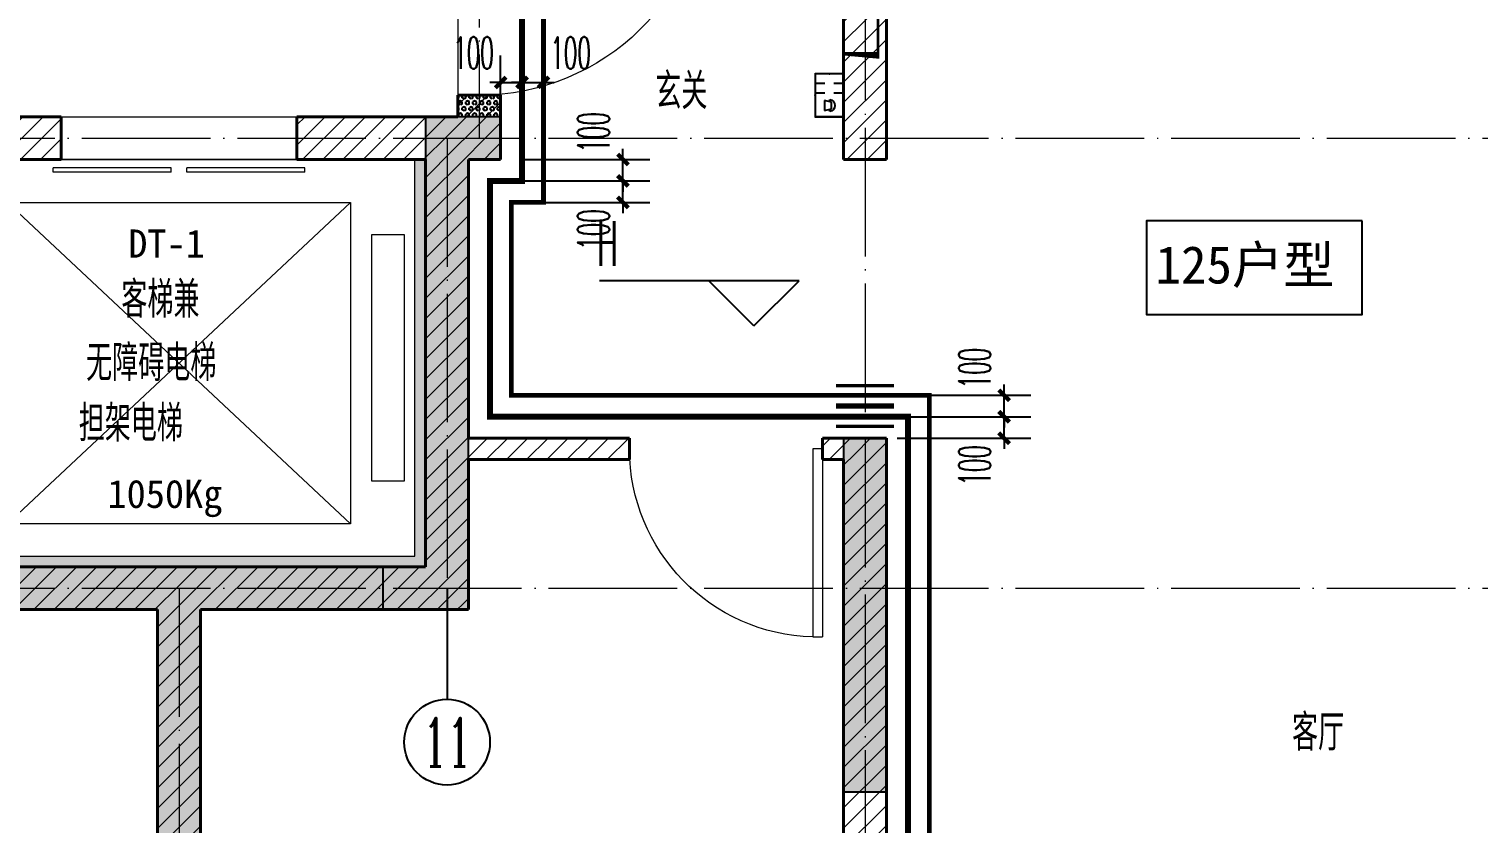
# Model space of a CAD drawing. Extents: x 27938 to 650306, y -92720 to 1524912.
# Drawn here: x 285117 to 291881, y 107011 to 110715 of the extents above; entities that cross this region are included whole.
import ezdxf
from ezdxf.enums import TextEntityAlignment as Align

# ---------------------------------------------------------------- set-up
doc = ezdxf.new("R2010")
doc.units = 0
doc.header["$LTSCALE"] = 1000
doc.header["$MEASUREMENT"] = 0
doc.linetypes.add('DOTE', pattern=[2.4200000000000004, 2, -0.2, 0.02, -0.2])
for name, color, linetype, lineweight in [('3.5方案汇报，与郭总、侯月琴确定户型_t8$0$STAIR', 2, 'Continuous', 18), ('DOTE', 19, 'DOTE', 9), ('EQUIP-消防', 3, 'Continuous', 20), ('PUB_HATCH', 8, 'Continuous', 9), ('WALL', 9, 'Continuous', 40), ('WINDOW', 8, 'Continuous', 15), ('填充', 251, 'Continuous', 5)]:
    doc.layers.add(name, color=color, linetype=linetype, lineweight=lineweight)
for name, color, linetype in [('AXIS', 3, 'Continuous'), ('AXIS_TEXT', 4, 'Continuous'), ('COLUMN', 9, 'Continuous'), ('DIM_ELEV', 3, 'Continuous'), ('EQUIP-安防', 3, 'Continuous'), ('PIPE-热给水', 5, 'RJ1'), ('PIPE-给水', 3, 'J1'), ('PUB_TEXT', 4, 'Continuous'), ('TWT_DIM', 3, 'Continuous'), ('VALVE_不分区给水', 7, 'Continuous'), ('保温', 6, 'Continuous')]:
    doc.layers.add(name, color=color, linetype=linetype)
doc.styles.add('_TCH_AXIS', font='COMPLEX', dxfattribs={"bigfont": 'GBCBIG'})
doc.styles.add('_TCH_DIM', font='SIMPLEX.shx', dxfattribs={"width": 0.6, "oblique": 10, "bigfont": 'hztxt.shx'})
doc.styles.add('_TCH_DIM_T3', font='SIMPLEX.shx', dxfattribs={"width": 0.4941176470588236, "bigfont": 'GBCBIG.shx'})
doc.styles.add('_TEL_DIM', font='SIMPLEX', dxfattribs={"width": 0.8, "height": 3.5, "bigfont": 'HZTXT'})
doc.styles.add('COMPLEX', font='COMPLEX')
doc.styles.get("Standard").update_dxf_attribs({"font": 'gbenor.shx', "bigfont": 'gbcbig.shx'})
doc.styles.add('房间名称', font='TSSDENG', dxfattribs={"width": 0.8, "bigfont": 'HZTXT'})
doc.styles.add('黑体', font='simhei.ttf')
doc.linetypes.add('J1', pattern='A,3,-0.2,["J1",Standard,S=0.25,R=0,X=-0.1,Y=-0.115],-0.35', length=3.55)
doc.linetypes.add('RJ1', pattern='A,3,-0.2,["RJ1",Standard,S=0.25,R=0,X=-0.1,Y=-0.115],-0.5', length=3.7)
doc.dimstyles.new('_TWT_ARCH&&50', dxfattribs={"dimtxt": 148.75, "dimasz": 50, "dimexe": 125, "dimexo": 150, "dimgap": 63.12500000000001, "dimtad": 1, "dimdec": 0, "dimzin": 0, "dimdsep": 46, "dimtxsty": '_TCH_DIM_T3', "dimblk": 'ARCHTICK', "dimcen": 0.09, "dimclrt": 7, "dimazin": 2, "dimtfac": 1, "dimtdec": 0, "dimtix": 1, "dimtmove": 2, "dimatfit": 3, "dimfxl": 1, "dimtolj": 1, "dimtzin": 0, "dimarcsym": 0})
pattern_1 = [(90, (-503782.4698887531, -516048.4609178798), (-16.49778, 1.010197673501861e-15), [9.525, -19.05]), (210, (-503782.4698887531, -516048.4609178798), (8.248889999999996, -14.28749658604684), [9.525, -19.05]), (150, (-503782.4698887531, -516038.9359178797), (-8.248890000000003, -14.28749658604684), [9.525, -19.05])]
pattern_2 = [(45, (0, 47.75), (-47.02260094890541, 47.02260094890542), [])]

# ---------------------------------------------------------------- blocks, each defined once
blk = doc.blocks.new('FGDGDRGSDGDG')
at = {"layer": 'DOTE', "linetype": 'DOTE', "ltscale": 0.3}
for p, q in [((505282.4698867749, 529998.4609255956), (505282.4698867745, 522348.4609178717)), ((507082.4698887558, 523848.4609176682), (507082.4698887556, 513948.4609178714)), ((488182.4698887547, 522348.4609178717), (546982.4698887588, 522348.4609178717)), ((505132.4698867744, 522348.4609178717), (505132.4698867744, 520248.4609178249)), ((488182.4698887547, 520248.4609178246), (546982.4698887588, 520248.4609178246)), ((503882.4698887558, 520248.4609178244), (503882.4698887556, 513948.4609178714))]:
    blk.add_line(p, q, dxfattribs=at)
blk = doc.blocks.new('gdfgdgdgr')
at = {"layer": 'PUB_HATCH'}
for points in [[(492127.5825683302, 526513.8533125934), (492127.5825693873, 524413.8572179268), (491927.5825695195, 524413.8572179268), (491927.5825695195, 524213.8572179268), (492327.5825695195, 524213.8572179268), (492327.5825683302, 526313.8533125934), (492477.5825691028, 526313.8530673019), (492477.5825691028, 526513.8530673019)], [(494077.5855897999, 523363.8541015312), (494277.5855897999, 523363.8541015312), (494277.5855909864, 525013.8540440022), (494077.5855911501, 525013.8540439482)]]:
    blk.add_hatch(color=256, dxfattribs=at).paths.add_polyline_path(points)
at = {"layer": 'COLUMN', "color": 8}
for p, q in [((492127.5825683302, 526513.8533125934), (492127.5825693873, 524413.8572179268)), ((492477.5825691028, 526513.8530673019), (492127.5825683302, 526513.8533125934)), ((492477.5825691028, 526313.8530673019), (492477.5825691028, 526513.8530673019)), ((492327.5825695195, 524213.8572179268), (492327.5825683302, 526313.8533125934)), ((492327.5825683302, 526313.8533125934), (492477.5825691028, 526313.8530673019)), ((494277.5855909864, 525013.8540440022), (494077.5855911501, 525013.8540439482)), ((494077.5855911501, 525013.8540439482), (494077.5855897999, 523363.8541015312)), ((494277.5855897999, 523363.8541015312), (494277.5855909864, 525013.8540440022)), ((492127.5825693873, 524413.8572179268), (491927.5825695195, 524413.8572179268)), ((491927.5825695195, 524413.8572179268), (491927.5825695195, 524213.8572179268)), ((491927.5825695195, 524213.8572179268), (492327.5825695195, 524213.8572179268)), ((494077.5855897999, 523363.8541015312), (494277.5855897999, 523363.8541015312))]:
    blk.add_line(p, q, dxfattribs=at)
blk = doc.blocks.new('A$C263B1184')
at = {"layer": '保温', "linetype": 'Continuous', "ltscale": 10}
h = blk.add_hatch(dxfattribs=at)
h.set_pattern_fill('HEX', color=251, scale=10, angle=90, style=0)
h.set_pattern_definition([(90, (-503782.4698840767, -518598.460312426), (-16.49778, 1.010197673501861e-15), [9.525, -19.05]), (210, (-503782.4698840767, -518598.460312426), (8.248889999999996, -14.28749658604684), [9.525, -19.05]), (150, (-503782.4698840767, -518588.935312426), (-8.248890000000003, -14.28749658604684), [9.525, -19.05])])
h.paths.add_polyline_path([(1400.000006176066, 6399.999117761559), (1399.901089964493, 6499.999895559682), (1599.901073655288, 6500.000092204486), (1599.999989866861, 6399.999314406363)])
h = blk.add_hatch(dxfattribs=at)
h.set_pattern_fill('HEX', color=251, scale=10, angle=90, style=0)
h.set_pattern_definition(pattern_1)
h.paths.add_polyline_path([(1050.098201912653, 4099.99990215787), (1050.098160506343, 4299.999899148068), (-849.9992586476728, 4300.000095792988), (-849.9992172413622, 4100.000098802673)])
h = blk.add_hatch(dxfattribs=at)
h.set_pattern_fill('HEX', color=251, scale=10, angle=90, style=0)
h.set_pattern_definition(pattern_1)
h.paths.add_polyline_path([(0.0989619892789051, 5.238689482212067e-10), (200.0989456800162, 5.238689482212067e-10), (200.0989061862347, 4099.999899148243), (0.09892249543918297, 4100.000095793162)])
blk = doc.blocks.new('$equip$00002628')
at = {"color": 0, "linetype": 'Continuous'}
for p, q in [((-0.624999999998181, 0.4150000000045111), (0.625000000001819, 0.4150000000045111)), ((-0.624999999998181, -0.4150000000045111), (-0.624999999998181, 0.4150000000045111)), ((-0.4717313354612998, 0.009603462141967611), (-0.4090194958534994, 0.009603462141967611)), ((-0.4457289298279647, -0.1375965378647379), (-0.3945289298262651, 0.05760346212991863)), ((-0.3945289298262651, 0.05760346212991863), (-0.3945289298262651, 0.05760346212991863)), ((-0.3945289298262651, 0.05760346212991863), (-0.2057289298081741, 0.05760346212991863)), ((-0.2057289298081741, 0.05760346212991863), (-0.1545289298064745, -0.1375965378647379)), ((-0.1912383637663879, 0.009603462141967611), (-0.1285265242022433, 0.009603462141967611)), ((0.07074779736467462, 0.1292446097322681), (0.07074779736467462, 0.4150000000045111)), ((0.3500291924156045, 0.1292446097322681), (0.3500291924156045, 0.4150000000045111)), ((0.625000000001819, 0.4150000000045111), (0.625000000001819, -0.4150000000045111)), ((0.625000000001819, -0.4150000000045111), (-0.624999999998181, -0.4150000000045111)), ((-0.1545289298064745, -0.1375965378647379), (-0.4457289298279647, -0.1375965378647379)), ((0.07074779736467462, -0.4150000000045111), (0.07074779736467462, -0.1292446097468201)), ((0.3500291924156045, -0.4150000000045111), (0.3500291924156045, -0.1292446097468201))]:
    blk.add_line(p, q, dxfattribs=at)
at = {"color": 0, "const_width": 0.05}
blk.add_lwpolyline([(-0.624999999998181, 0.4150000000045111), (0.625000000001819, 0.4150000000045111), (0.625000000001819, -0.4150000000045111), (-0.624999999998181, -0.4150000000045111), (-0.624999999998181, 0.4150000000045111), (0.625000000001819, 0.4150000000045111)], dxfattribs=at)
at = {"color": 0, "linetype": 'Continuous'}
blk.add_arc((-0.3001289298244956, -0.01143547351603047), 0.1728873113639825, 6.989740462788838, 173.0102595372112, dxfattribs=at)
at = {"color": 0}
for p in [(-0.624999999998181, 0), (1.818989403545856e-12, 0.4150000000045111), (1.818989403545856e-12, -0.4150000000045111), (0.625000000001819, -3.637978807091713e-12)]:
    blk.add_point(p, dxfattribs=at)
at = {"color": 0, "style": '_TEL_DIM', "flags": 1}
blk.add_attdef('A', text='', height=2.5e-05, dxfattribs=at).set_placement((1.818989403545856e-12, 0), align=Align.MIDDLE_CENTER)
blk = doc.blocks.new('GDGRDGDRGDFD')
at = {"layer": 'EQUIP-消防', "color": 0, "const_width": 12.82051282052028}
blk.add_lwpolyline([(136866.5605577994, 335507.811971089), (136366.5605577994, 335507.8119710906), (136366.5605577991, 335347.8119710904), (136866.5605577991, 335347.8119710888)], close=True, dxfattribs=at)
at = {"layer": 'PUB_TEXT', "color": 0, "style": '房间名称', "width": 0.8}
blk.add_text('qD', height=90, dxfattribs=at).set_placement((136565.0499633249, 335395.5346836653))
blk = doc.blocks.new('HFHFHTFCD')
at = {"color": 8, "rotation": 90}
blk.add_blockref('GDGRDGDRGDFD', (624424.390673558, 234757.164616444), dxfattribs=at)
at = {"layer": 'EQUIP-安防', "color": 8, "xscale": -160, "yscale": 160, "zscale": 160, "rotation": 270}
blk.add_blockref('$equip$00002628', (288850.1776680119, 370923.7251742432), dxfattribs=at)
blk = doc.blocks.new('$VALVE$00000533')
at = {"ltscale": 0.5, "const_width": 25}
for points in [[(-225, 74.99999999999997), (225, 74.99999999999997)], [(-225, -75.00000000000003), (225, -75.00000000000003)]]:
    blk.add_lwpolyline(points, dxfattribs=at)
blk = doc.blocks.new('_ArchTick')
at = {"color": 0, "linetype": 'ByBlock', "const_width": 0.4}
blk.add_lwpolyline([(-0.5, -0.5), (0.5, 0.5)], dxfattribs=at)
blk = doc.blocks.new('*D252')
at = {"layer": 'Defpoints', "color": 0}
for p in [(289016.5787024719, 109005.8514839442), (289665.2325996596, 109005.8514839442), (289016.5787024717, 108905.8514839436)]:
    blk.add_point(p, dxfattribs=at)
at = {"layer": 'TWT_DIM', "color": 0, "lineweight": -2}
for p, q in [((289665.2325996596, 109005.8514839442), (289665.2325996596, 109055.8514839442)), ((289166.5787024719, 109005.8514839442), (289790.2325996596, 109005.8514839442)), ((289665.2325996596, 108905.8514839436), (289665.2325996596, 109005.8514839442)), ((289166.5787024717, 108905.8514839436), (289790.2325996596, 108905.8514839436)), ((289665.2325996596, 108905.8514839436), (289665.2325996596, 108855.8514839436))]:
    blk.add_line(p, q, dxfattribs=at)
at = {"layer": 'TWT_DIM', "color": 0, "lineweight": -2, "xscale": 50, "yscale": 50, "zscale": 50}
for p, rotation in [((289665.2325996596, 109005.8514839442), 270), ((289665.2325996596, 108905.8514839436), 90)]:
    blk.add_blockref('_ArchTick', p, dxfattribs=dict(at, rotation=rotation))
at = {"layer": 'TWT_DIM', "color": 7, "insert": (289527.7325996599, 109132.4678375734), "char_height": 148.75, "attachment_point": 5, "rotation": 90, "style": '_TCH_DIM_T3'}
blk.add_mtext('\\A1;100', dxfattribs=at)
blk = doc.blocks.new('*D253')
at = {"layer": 'Defpoints', "color": 0}
for p in [(289016.5787024717, 108905.8514839436), (289665.2325996594, 108905.8514839436), (289016.5787024715, 108805.8516064492)]:
    blk.add_point(p, dxfattribs=at)
at = {"layer": 'TWT_DIM', "color": 0, "lineweight": -2}
for p, q in [((289166.5787024717, 108905.8514839436), (289790.2325996594, 108905.8514839436)), ((289665.2325996594, 108905.8514839436), (289665.2325996594, 108955.8514839436)), ((289665.2325996594, 108805.8516064492), (289665.2325996594, 108905.8514839436)), ((289166.5787024715, 108805.8516064492), (289790.2325996594, 108805.8516064492)), ((289665.2325996594, 108805.8516064492), (289665.2325996594, 108755.8516064492))]:
    blk.add_line(p, q, dxfattribs=at)
at = {"layer": 'TWT_DIM', "color": 0, "lineweight": -2, "xscale": 50, "yscale": 50, "zscale": 50}
for p, rotation in [((289665.2325996594, 108905.8514839436), 270), ((289665.2325996594, 108805.8516064492), 90)]:
    blk.add_blockref('_ArchTick', p, dxfattribs=dict(at, rotation=rotation))
at = {"layer": 'TWT_DIM', "color": 7, "insert": (289527.7325996591, 108679.2352528181), "char_height": 148.75, "attachment_point": 5, "rotation": 90, "style": '_TCH_DIM_T3'}
blk.add_mtext('\\A1;100', dxfattribs=at)
blk = doc.blocks.new('*D254')
at = {"layer": 'Defpoints', "color": 0}
for p in [(287266.5764124288, 110005.8506297827), (287887.2830519744, 110005.8506297827), (287266.5764124288, 109905.8514839436)]:
    blk.add_point(p, dxfattribs=at)
at = {"layer": 'TWT_DIM', "color": 0, "lineweight": -2}
for p, q in [((287887.2830519744, 110005.8506297827), (287887.2830519744, 110055.8506297827)), ((287416.5764124288, 110005.8506297827), (288012.2830519744, 110005.8506297827)), ((287887.2830519744, 109905.8514839436), (287887.2830519744, 110005.8506297827)), ((287416.5764124288, 109905.8514839436), (288012.2830519744, 109905.8514839436)), ((287887.2830519744, 109905.8514839436), (287887.2830519744, 109855.8514839436))]:
    blk.add_line(p, q, dxfattribs=at)
at = {"layer": 'TWT_DIM', "color": 0, "lineweight": -2, "xscale": 50, "yscale": 50, "zscale": 50}
for p, rotation in [((287887.2830519744, 110005.8506297827), 270), ((287887.2830519744, 109905.8514839436), 90)]:
    blk.add_blockref('_ArchTick', p, dxfattribs=dict(at, rotation=rotation))
at = {"layer": 'TWT_DIM', "color": 7, "insert": (287749.7830519744, 109779.2351303135), "char_height": 148.75, "attachment_point": 5, "rotation": 90, "style": '_TCH_DIM_T3'}
blk.add_mtext('\\A1;100', dxfattribs=at)
blk = doc.blocks.new('*D255')
at = {"layer": 'Defpoints', "color": 0}
for p in [(287266.5764124288, 110105.8507118616), (287887.2830519744, 110105.8507118616), (287266.5764124288, 110005.8506297827)]:
    blk.add_point(p, dxfattribs=at)
at = {"layer": 'TWT_DIM', "color": 0, "lineweight": -2}
for p, q in [((287887.2830519744, 110105.8507118616), (287887.2830519744, 110155.8507118616)), ((287416.5764124288, 110105.8507118616), (288012.2830519744, 110105.8507118616)), ((287887.2830519744, 110005.8506297827), (287887.2830519744, 110105.8507118616)), ((287416.5764124288, 110005.8506297827), (288012.2830519744, 110005.8506297827)), ((287887.2830519744, 110005.8506297827), (287887.2830519744, 109955.8506297827))]:
    blk.add_line(p, q, dxfattribs=at)
at = {"layer": 'TWT_DIM', "color": 0, "lineweight": -2, "xscale": 50, "yscale": 50, "zscale": 50}
for p, rotation in [((287887.2830519744, 110105.8507118616), 270), ((287887.2830519744, 110005.8506297827), 90)]:
    blk.add_blockref('_ArchTick', p, dxfattribs=dict(at, rotation=rotation))
at = {"layer": 'TWT_DIM', "color": 7, "insert": (287749.7830519744, 110232.4670654918), "char_height": 148.75, "attachment_point": 5, "rotation": 90, "style": '_TCH_DIM_T3'}
blk.add_mtext('\\A1;100', dxfattribs=at)
blk = doc.blocks.new('*D256')
at = {"layer": 'Defpoints', "color": 0}
for p in [(287516.4823530713, 110465.8056802442), (287416.5767176817, 110205.8514839436), (287516.4845778814, 110205.8523390049)]:
    blk.add_point(p, dxfattribs=at)
at = {"layer": 'TWT_DIM', "color": 0, "lineweight": -2}
for p, q in [((287416.575433907, 110355.8514839381), (287416.5734230593, 110590.8048251784)), ((287516.4832941067, 110355.8523389994), (287516.481283259, 110590.8056802397)), ((287416.5744928716, 110465.804825183), (287366.5744928734, 110465.8043972581)), ((287416.5744928716, 110465.804825183), (287516.4823530713, 110465.8056802442)), ((287516.4823530713, 110465.8056802442), (287566.4823530694, 110465.8061081691))]:
    blk.add_line(p, q, dxfattribs=at)
at = {"layer": 'TWT_DIM', "color": 0, "lineweight": -2, "xscale": 50, "yscale": 50, "zscale": 50}
for p, rotation in [((287416.5744928716, 110465.804825183), 0.0004903658165922308), ((287516.4823530713, 110465.8056802442), 180.0004903658166)]:
    blk.add_blockref('_ArchTick', p, dxfattribs=dict(at, rotation=rotation))
at = {"layer": 'TWT_DIM', "color": 7, "insert": (287643.0975299033, 110603.306763885), "char_height": 148.75, "attachment_point": 5, "rotation": 0.0004903658165892604, "style": '_TCH_DIM_T3'}
blk.add_mtext('\\A1;100', dxfattribs=at)
blk = doc.blocks.new('*D257')
at = {"layer": 'Defpoints', "color": 0}
for p in [(287416.5744928716, 110465.804825183), (287316.7732559166, 110205.8506297759), (287416.5767176817, 110205.8514839436)]:
    blk.add_point(p, dxfattribs=at)
at = {"layer": 'TWT_DIM', "color": 0, "lineweight": -2}
for p, q in [((287316.7719721419, 110355.8506297704), (287316.7699612942, 110590.8039710107)), ((287416.575433907, 110355.8514839381), (287416.5734230593, 110590.8048251784)), ((287316.7710311065, 110465.8039710153), (287266.7710311083, 110465.8035430904)), ((287316.7710311065, 110465.8039710153), (287416.5744928716, 110465.804825183)), ((287416.5744928716, 110465.804825183), (287466.5744928697, 110465.8052531079))]:
    blk.add_line(p, q, dxfattribs=at)
at = {"layer": 'TWT_DIM', "color": 0, "lineweight": -2, "xscale": 50, "yscale": 50, "zscale": 50}
for p, rotation in [((287316.7710311065, 110465.8039710153), 0.0004903658201094174), ((287416.5744928716, 110465.804825183), 180.0004903658202)]:
    blk.add_blockref('_ArchTick', p, dxfattribs=dict(at, rotation=rotation))
at = {"layer": 'TWT_DIM', "color": 7, "insert": (287190.1535006875, 110603.3028873644), "char_height": 148.75, "attachment_point": 5, "rotation": 0.0004903658201514817, "style": '_TCH_DIM_T3'}
blk.add_mtext('\\A1;100', dxfattribs=at)
blk = doc.blocks.new('_AXISO')
blk.add_circle((0, 0), 0.5)
at = {"layer": 'AXIS_TEXT', "style": 'COMPLEX', "width": 1.041666666666667}
blk.add_attdef('A', text='', height=0.56, dxfattribs=at).set_placement((-0.25, -0.28), (0.25, -0.28), align=Align.FIT)
blk = doc.blocks.new('$DORLIB2D$00000127')
at = {"color": 0}
for points in [[(-0.5333333333328483, 0.7948983154366971), (-0.5333333333328483, 0.690405644187237)], [(-0.03333333333284827, 0.7948983154366971), (-0.5333333333328483, 0.7948983154366971)], [(-0.03333333333284827, 0.7948983154366971), (-0.03333333333284827, 0.690405644187237)], [(0.5333333333328483, 0.7948983154366971), (0.03333333333284827, 0.7948983154366971)], [(0.03333333333284827, 0.7948983154366971), (0.03333333333284827, 0.690405644187237)], [(0.5333333333328483, 0.7948983154366971), (0.5333333333328483, 0.690405644187237)], [(-0.03333333333284827, 0.690405644187237), (-0.5333333333328483, 0.690405644187237)], [(0.5333333333328483, 0.690405644187237), (0.03333333333284827, 0.690405644187237)], [(0.5, 0.4999999999999858), (-0.5, 0.4999999999999858)]]:
    blk.add_lwpolyline(points, dxfattribs=at)
blk = doc.blocks.new('$DorLib2D$00000001')
for p, q in [((0.45, 0.9750000000000001), (0.5000000000000002, 0.9750000000000001)), ((0.45, 0), (0.45, 0.9750000000000001)), ((0.5, 0), (0.5, 0.9750000000000001)), ((0.5, 0), (0.45, 0))]:
    blk.add_line(p, q)
at = {"lineweight": 13}
blk.add_arc((0.475, 0), 0.975, 91.4692835813538, 180, dxfattribs=at)

msp = doc.modelspace()

# ---------------------------------------------------------------- hatches: boundary and pattern name
at = {"layer": 'PIPE-热给水'}
for points in [[(287366.4823530833, 109905.8514839427), (287366.4823530822, 109917.1014839436), (287355.2323530833, 109917.1014839427)], [(287366.4823530833, 109905.8514839427), (287355.2323530822, 109905.8514839436), (287355.2323530833, 109917.1014839427)], [(287516.4823530825, 109905.8514839427), (287527.7323530822, 109905.8514839436), (287527.7323530838, 109894.6014839427)], [(287516.4823530825, 109905.8514839427), (287516.4823530822, 109894.6014839436), (287527.7323530838, 109894.6014839427)], [(287366.4823530833, 109005.851483944), (287355.2323530822, 109005.8514839436), (287355.2323530833, 108994.6014839439)], [(287366.4823530833, 109005.851483944), (287366.4823530822, 108994.6014839436), (287355.2323530833, 108994.6014839439)], [(289316.5787024719, 109005.851483944), (289316.5787024716, 109017.1014839436), (289327.8287024722, 109017.1014839442)], [(289316.5787024719, 109005.851483944), (289327.8287024716, 109005.8514839436), (289327.8287024722, 109017.1014839442)]]:
    msp.add_hatch(color=256, dxfattribs=at).paths.add_polyline_path(points)
at = {"layer": 'PIPE-给水'}
for points in [[(287266.5764124264, 110005.8506297811), (287266.5764124288, 110019.6006297827), (287252.8264124264, 110019.6006298065)], [(287266.5764124264, 110005.8506297811), (287252.8264124288, 110005.8506297827), (287252.8264124264, 110019.6006298065)], [(287416.5764124283, 110005.8506297811), (287430.3264124288, 110005.8506087966), (287430.3263914431, 109992.1006297811)], [(287416.5764124283, 110005.8506297811), (287416.5764124288, 109992.1006297827), (287430.3263914431, 109992.1006297811)], [(287266.5764124263, 108905.8506297819), (287252.8264124288, 108905.8506297827), (287252.8264124264, 108892.1006297827)], [(287266.5764124263, 108905.8506297819), (287266.5764124288, 108892.1006297827), (287252.8264124264, 108892.1006297827)], [(289216.5787024715, 108905.8506297819), (289216.5787024716, 108919.6006297826), (289230.3287024715, 108919.600629781)], [(289216.5787024715, 108905.8506297819), (289230.3287024716, 108905.8506297826), (289230.3287024715, 108919.600629781)]]:
    msp.add_hatch(color=256, dxfattribs=at).paths.add_polyline_path(points)
at = {"layer": 'PUB_HATCH'}
h = msp.add_hatch(dxfattribs=at)
h.set_pattern_fill('普通砖', color=256, scale=50, style=0)
h.set_pattern_definition(pattern_2)
h.paths.add_polyline_path([(289016.5787024676, 111672.5181504072), (288916.5787024691, 111605.8514837397), (288916.5787024676, 110105.8514833301), (289116.5787024676, 110105.8514833301), (289116.5787024661, 111605.8514837416)])
h = msp.add_hatch(dxfattribs=at)
h.set_pattern_fill('普通砖', color=256, scale=50, style=0)
h.set_pattern_definition(pattern_2)
h.paths.add_polyline_path([(287316.5787004542, 110105.8514839017), (287316.5787005613, 110405.8514804305), (287116.57870056, 110405.8514805006), (287116.5787005252, 110305.8514838971)])
h = msp.add_hatch(dxfattribs=at)
h.set_pattern_fill('普通砖', color=256, scale=50, style=0)
h.set_pattern_definition(pattern_2)
h.paths.add_polyline_path([(284666.5787024696, 110105.8514838974), (285266.5787024737, 110105.8514838977), (285266.5787024736, 110305.8514838974), (284566.5787024704, 110305.8514838965), (284566.5787024808, 110172.5181505685)])
h = msp.add_hatch(dxfattribs=at)
h.set_pattern_fill('普通砖', color=256, scale=50, style=0)
h.set_pattern_definition(pattern_2)
h.paths.add_polyline_path([(287066.5787024704, 110305.8514838965), (286366.5787024736, 110305.8514838974), (286366.5787024737, 110105.8514838977), (286966.5787024702, 110105.8514838974), (287066.5787024698, 110172.5181505652)])
h = msp.add_hatch(dxfattribs=at)
h.set_pattern_fill('普通砖', color=256, scale=50, style=0)
h.set_pattern_definition(pattern_2)
h.paths.add_polyline_path([(287066.5787024698, 110172.5181505652), (287166.5787024688, 110105.8514839017), (287316.5787004542, 110105.8514839017), (287116.5787005252, 110305.8514838971), (287066.5787024704, 110305.8514838965)])
h = msp.add_hatch(dxfattribs=at)
h.set_pattern_fill('普通砖', color=256, scale=50, style=0)
h.set_pattern_definition(pattern_2)
h.paths.add_polyline_path([(287066.5787024698, 110172.5181505652), (286966.5787024702, 110105.8514838974), (286966.5787024704, 108705.8514839433), (287099.9120358049, 108739.1848172766), (287166.5787024688, 108805.8514839433), (287166.5787024688, 110105.8514839017)])
h = msp.add_hatch(dxfattribs=at)
h.set_pattern_fill('普通砖', color=256, scale=50, style=0)
h.set_pattern_definition(pattern_2)
h.paths.add_polyline_path([(287166.5787024754, 108705.8514839432), (287917.7892018509, 108705.8514839444), (287917.7892018509, 108805.8514839429), (287166.5787024688, 108805.8514839433), (287099.9120358049, 108739.1848172766)])
h = msp.add_hatch(dxfattribs=at)
h.set_pattern_fill('普通砖', color=256, scale=50, style=0)
h.set_pattern_definition(pattern_2)
h.paths.add_polyline_path([(289116.5787024719, 108805.8514839433), (288817.7892018509, 108805.8514839429), (288817.7892018509, 108705.8514839444), (288916.5787024731, 108705.8514839432)])
h = msp.add_hatch(dxfattribs=at)
h.set_pattern_fill('普通砖', color=256, scale=50, style=0)
h.set_pattern_definition(pattern_2)
h.paths.add_polyline_path([(289116.5787024719, 108805.8514839433), (288916.5787024731, 108705.8514839432), (288916.5787024723, 105605.8514839434), (289049.9120358052, 105605.8514839436), (289116.5787024719, 105705.8514839437)])
h = msp.add_hatch(dxfattribs=at)
h.set_pattern_fill('普通砖', color=256, scale=50, style=0)
h.set_pattern_definition(pattern_2)
h.paths.add_polyline_path([(287099.9120358049, 108739.1848172766), (286966.5787024704, 108705.8514839433), (286966.5787024719, 108205.8514838959), (287166.5787024754, 108005.8514838958), (287166.5787024754, 108705.8514839432)])
h = msp.add_hatch(dxfattribs=at)
h.set_pattern_fill('普通砖', color=256, scale=50, style=0)
h.set_pattern_definition(pattern_2)
h.paths.add_polyline_path([(284666.5787024733, 108205.8514838958), (284466.5787024698, 108005.8514838991), (285716.5787024715, 108005.851483899), (285816.5787024716, 108072.5181505638), (285816.5787024716, 108205.8514838965)])
h = msp.add_hatch(dxfattribs=at)
h.set_pattern_fill('普通砖', color=256, scale=50, style=0)
h.set_pattern_definition(pattern_2)
h.paths.add_polyline_path([(285816.5787024716, 108072.5181505638), (285916.5787024719, 108005.8514838957), (287166.5787024754, 108005.8514838958), (286966.5787024719, 108205.8514838959), (285816.5787024716, 108205.8514838965)])
h = msp.add_hatch(dxfattribs=at)
h.set_pattern_fill('普通砖', color=256, scale=50, style=0)
h.set_pattern_definition(pattern_2)
h.paths.add_polyline_path([(285816.5787024716, 108072.5181505638), (285716.5787024715, 108005.851483899), (285716.5787024704, 103905.8514839443), (285816.5787024705, 103839.1848172768), (285916.5787024708, 103905.8514839427), (285916.5787024719, 108005.8514838957)])
at = {"layer": '填充'}
h = msp.add_hatch(dxfattribs=at)
h.set_pattern_fill('隔热材料02', color=8, scale=100, style=0)
h.set_pattern_definition([(0, (-888391.6240727637, -500532.7760232915), (0, 50), []), (0, (-888391.6240727637, -500516.1095232915), (0, 50), []), (270, (-888347.8825727637, -500507.4782732915), (50, -9.184850993605149e-15), [5.01775, -44.98225]), (270, (-888385.3413227637, -500507.4782732915), (50, -9.184850993605149e-15), [5.01775, -44.98225]), (90, (-888359.8295727636, -500541.4072732915), (-50, 3.061616997868383e-15), [5.01775, -44.98225]), (90, (-888373.3945727638, -500541.4072732915), (-50, 3.061616997868383e-15), [5.01775, -44.98225]), (180, (-888341.5998227637, -500549.4427732915), (-6.123233995736766e-15, -50), [50.02425, 0.02425]), (135, (-888355.5570727637, -500546.9340232915), (2.775557561562891e-15, 49.99987405109137), [4.268000000000001, -66.44274999999999]), (116.56505, (-888308.5750727636, -500543.9160232915), (0.0001128305918363104, 49.99993342107836), [2.804999999999996, -108.9984999999999]), (116.56505, (-888358.5750727636, -500543.9160232915), (0.0001128305918363104, 49.99993342107836), [2.804999999999996, -108.9984999999999]), (153.43495, (-888300.5395727636, -500549.4427732915), (-0.0001128305918057793, 49.99993342107837), [5.609999999999999, -106.1935]), (153.43495, (-888350.5395727636, -500549.4427732915), (-0.0001128305918057793, 49.99993342107837), [5.609999999999999, -106.1935]), (63.43495000000001, (-888309.8295727636, -500536.3895232915), (-0.0001128305918307593, 49.99993342107837), [26.714, -85.0895]), (63.43495000000001, (-888359.8295727636, -500536.3895232915), (-0.0001128305918307593, 49.99993342107837), [26.714, -85.0895]), (116.56505, (-888297.8825727637, -500507.4782732915), (0.0001128305918363104, 49.99993342107836), [2.804999999999996, -108.9984999999999]), (116.56505, (-888347.8825727637, -500507.4782732915), (0.0001128305918363104, 49.99993342107836), [2.804999999999996, -108.9984999999999]), (135, (-888349.1370727638, -500504.9695232915), (2.775557561562891e-15, 49.99987405109137), [4.268000000000001, -66.44274999999999]), (153.43495, (-888302.1550727637, -500501.9515232915), (-0.0001128305918057793, 49.99993342107837), [5.609999999999999, -106.1935]), (153.43495, (-888352.1550727637, -500501.9515232915), (-0.0001128305918057793, 49.99993342107837), [5.609999999999999, -106.1935]), (45, (-888384.0868227637, -500504.9695232915), (0, 49.99987405109137), [4.268000000000001, -66.44274999999999]), (63.43495000000001, (-888335.3413227637, -500507.4782732915), (-0.0001128305918307593, 49.99993342107837), [2.805, -108.9985]), (63.43495000000001, (-888385.3413227637, -500507.4782732915), (-0.0001128305918307593, 49.99993342107837), [2.805, -108.9985]), (26.56505, (-888331.0690727638, -500501.9515232915), (0.0001128305918307593, 49.99993342107837), [5.609999999999999, -106.1935]), (26.56505, (-888381.0690727638, -500501.9515232915), (0.0001128305918307593, 49.99993342107837), [5.609999999999999, -106.1935]), (116.56505, (-888323.3945727638, -500536.3895232915), (0.0001128305918363104, 49.99993342107836), [26.71399999999997, -85.08949999999989]), (116.56505, (-888373.3945727638, -500536.3895232915), (0.0001128305918363104, 49.99993342107836), [26.71399999999997, -85.08949999999989]), (45, (-888377.6668227637, -500546.9340232915), (0, 49.99987405109137), [4.268000000000001, -66.44274999999999]), (63.43495000000001, (-888324.6488227638, -500543.9160232915), (-0.0001128305918307593, 49.99993342107837), [2.805, -108.9985]), (63.43495000000001, (-888374.6488227638, -500543.9160232915), (-0.0001128305918307593, 49.99993342107837), [2.805, -108.9985]), (26.56505, (-888332.6845727636, -500549.4427732915), (0.0001128305918307593, 49.99993342107837), [5.609999999999999, -106.1935]), (26.56505, (-888382.6845727636, -500549.4427732915), (0.0001128305918307593, 49.99993342107837), [5.609999999999999, -106.1935])])
h.paths.add_polyline_path([(286916.773256269, 110105.8547804225), (286966.773256269, 110105.8547804209), (286966.7732562012, 108205.8547804008), (284666.7732561913, 108205.8547804187), (284666.773256165, 110105.8547804221), (284716.773256165, 110105.8547804212), (284716.7732561907, 108255.8547804158), (286916.7732562028, 108255.8547804012)])

# ---------------------------------------------------------------- linework, layer by layer
at = {"color": 8}
msp.add_lwpolyline([(291335.0485912269, 109819.4975625816), (290329.0485912269, 109819.4975625816), (290329.0485912269, 109383.4975625816), (291335.0485912269, 109383.4975625816)], close=True, dxfattribs=at)
at = {"layer": '3.5方案汇报，与郭总、侯月琴确定户型_t8$0$STAIR', "color": 8}
for p, q in [((286616.5787024706, 109905.8514838858), (285016.5787024702, 108405.8514838872)), ((285016.5787024702, 109905.8514838858), (286616.5787024706, 108405.8514838872))]:
    msp.add_line(p, q, dxfattribs=at)
for points in [[(285016.5787024702, 108405.8514838872), (285016.5787024702, 109905.8514838858), (286616.5787024706, 109905.8514838858), (286616.5787024706, 108405.8514838872)], [(286716.5787024611, 108605.8514840027), (286716.5787024611, 109755.8514840032), (286866.5787024639, 109755.8514840032), (286866.5787024639, 108605.8514840027)]]:
    msp.add_lwpolyline(points, close=True, dxfattribs=at)
at = {"layer": 'AXIS'}
msp.add_line((287066.5787024728, 108105.851704644), (287066.5787939738, 107587.7201746329), dxfattribs=at)
at = {"layer": 'DIM_ELEV', "color": 8}
for p, q in [((288708.5630907844, 109539.6436412199), (287777.6744292682, 109539.6436412199)), ((288498.5630907844, 109329.6436412199), (288288.5630907844, 109539.6436412199)), ((288498.5630907844, 109329.6436412199), (288708.5630907844, 109539.6436412199))]:
    msp.add_line(p, q, dxfattribs=at)
at = {"layer": 'PIPE-热给水', "ltscale": 0.5, "const_width": 22.5}
for points in [[(287516.4823530822, 111405.8514817384), (287516.4823530822, 109905.8514839436)], [(287516.4823530822, 109905.8514839436), (287366.4823530822, 109905.8514839436)], [(287366.4823530822, 109905.8514839436), (287366.4823530822, 109005.8514839436)], [(287366.4823530822, 109005.8514839436), (289316.5787024716, 109005.8514839436)], [(289316.5787024716, 109005.8514839436), (289316.5787024716, 105080.6981759297)]]:
    msp.add_lwpolyline(points, dxfattribs=at)
at = {"layer": 'PIPE-给水', "ltscale": 0.5, "const_width": 27.5}
for points in [[(287416.5787018175, 111505.851481683), (287416.5764124288, 110005.8506297827)], [(287416.5764124288, 110005.8506297827), (287266.5764124288, 110005.8506297827)], [(287266.5764124288, 110005.8506297827), (287266.5764124288, 108905.8506297827)], [(287266.5764124288, 108905.8506297827), (289216.5787024716, 108905.8506297826)], [(289216.5787024716, 108905.8506297826), (289216.5787024716, 105330.6982003142)]]:
    msp.add_lwpolyline(points, dxfattribs=at)
at = {"layer": 'WALL', "color": 8}
for p, q in [((288916.5787024691, 111605.8514837397), (288916.5787024676, 110105.8514833301)), ((289116.5787024661, 111605.8514837416), (289116.5787024676, 110105.8514833301)), ((287316.5787005613, 110405.8514804305), (287116.57870056, 110405.8514805006)), ((287116.57870056, 110405.8514805006), (287116.5787005252, 110305.8514838971)), ((287316.5787004542, 110105.8514839017), (287316.5787005613, 110405.8514804305)), ((285266.5787024736, 110305.8514838974), (284566.5787024704, 110305.8514838965)), ((285266.5787024737, 110105.8514838977), (285266.5787024736, 110305.8514838974)), ((287066.5787024704, 110305.8514838965), (286366.5787024736, 110305.8514838974)), ((286366.5787024736, 110305.8514838974), (286366.5787024737, 110105.8514838977)), ((287066.5787024704, 110305.8514838965), (287116.5787005252, 110305.8514838971)), ((284666.5787024696, 110105.8514838974), (285266.5787024737, 110105.8514838977)), ((286366.5787024737, 110105.8514838977), (286966.5787024702, 110105.8514838974)), ((286966.5787024702, 110105.8514838974), (286966.5787024704, 108705.8514839433)), ((287166.5787024688, 110105.8514839017), (287166.5787024688, 108805.8514839433)), ((287166.5787024688, 110105.8514839017), (287316.5787004542, 110105.8514839017)), ((289116.5787024676, 110105.8514833301), (288916.5787024676, 110105.8514833301)), ((287917.7892018509, 108805.8514839429), (287166.5787024688, 108805.8514839433)), ((287917.7892018509, 108705.8514839444), (287917.7892018509, 108805.8514839429)), ((289116.5787024719, 108805.8514839433), (288817.7892018509, 108805.8514839429)), ((288817.7892018509, 108805.8514839429), (288817.7892018509, 108705.8514839444)), ((289116.5787024719, 108805.8514839433), (289116.5787024719, 105705.8514839437)), ((286966.5787024704, 108705.8514839433), (286966.5787024719, 108205.8514838959)), ((287166.5787024754, 108705.8514839432), (287917.7892018509, 108705.8514839444)), ((287166.5787024754, 108705.8514839432), (287166.5787024754, 108005.8514838958)), ((288817.7892018509, 108705.8514839444), (288916.5787024731, 108705.8514839432)), ((288916.5787024731, 108705.8514839432), (288916.5787024723, 105605.8514839434)), ((284666.5787024733, 108205.8514838958), (285816.5787024716, 108205.8514838965)), ((285816.5787024716, 108205.8514838965), (286966.5787024719, 108205.8514838959)), ((284466.5787024698, 108005.8514838991), (285716.5787024715, 108005.851483899)), ((285716.5787024715, 108005.851483899), (285716.5787024704, 103905.8514839443)), ((285916.5787024719, 108005.8514838957), (285916.5787024708, 103905.8514839427)), ((285916.5787024719, 108005.8514838957), (287166.5787024754, 108005.8514838958))]:
    msp.add_line(p, q, dxfattribs=at)
at = {"layer": 'WINDOW', "color": 8}
for p, q in [((287116.5787009458, 111505.8514804993), (287116.5787005603, 110405.8514804993)), ((285266.5787024704, 110305.8514838965), (286366.5787024704, 110305.8514838965)), ((285266.5787024704, 110105.8514838965), (286366.5787024704, 110105.8514838965))]:
    msp.add_line(p, q, dxfattribs=at)
at = {"layer": '填充', "color": 8}
msp.add_lwpolyline([(286916.773256269, 110105.8547804225), (286966.773256269, 110105.8547804209), (286966.7732562012, 108205.8547804008), (284666.7732561913, 108205.8547804187), (284666.773256165, 110105.8547804221), (284716.773256165, 110105.8547804212), (284716.7732561907, 108255.8547804158), (286916.7732562028, 108255.8547804012)], close=True, dxfattribs=at)

# ---------------------------------------------------------------- block references
msp.add_blockref('FGDGDRGSDGDG', (-218065.8911862843, -412142.609433928))
at = {"color": 8}
for name, p in [('gdfgdgdgr', (-205160.8093131861, -416208.002437526)), ('A$C263B1184', (285716.5787024679, 103905.8514839506)), ('HFHFHTFCD', (0, -260517.8733398661))]:
    msp.add_blockref(name, p, dxfattribs=at)
at = {"layer": 'AXIS'}
ref = msp.add_blockref('_AXISO', (287066.5788292934, 107387.7201746329), dxfattribs=dict(at, xscale=400, yscale=400, zscale=400))
ref.add_attrib('A', '11', dxfattribs={"layer": 'AXIS_TEXT', "height": 226.2741699796952, "style": '_TCH_AXIS', "width": 0.8750000000001477}).set_placement((286953.4417443035, 107274.5830896431), (287179.7159142832, 107274.5830896431), align=Align.FIT)
at = {"layer": 'VALVE_不分区给水', "xscale": 0.6, "yscale": -0.6, "zscale": 0.6, "rotation": 180}
for p in [(289016.5787024716, 109005.8514839436, 3000), (289016.5787024717, 108905.8514839436, 6000)]:
    msp.add_blockref('$VALVE$00000533', p, dxfattribs=at)
at = {"layer": 'WINDOW', "color": 8, "xscale": -1100, "yscale": 1100, "zscale": -1100, "rotation": 269.9999999799185}
msp.add_blockref('$DorLib2D$00000001', (287216.578700753, 110955.8514804642), dxfattribs=at)
at = {"layer": 'WINDOW', "color": 8}
for name, p, xscale, yscale, zscale in [('$DORLIB2D$00000127', (285816.5787024704, 110205.8514838965), 1100, -200, 1100), ('$DorLib2D$00000001', (288367.7892018533, 108755.8514839433), 900, -900, 900)]:
    msp.add_blockref(name, p, dxfattribs=dict(at, xscale=xscale, yscale=yscale, zscale=zscale))

# ---------------------------------------------------------------- texts
at = {"color": 8, "style": '黑体'}
msp.add_text('125户型', height=175, dxfattribs=at).set_placement((290371.2888323275, 109527.3104470183))
at = {"layer": 'DIM_ELEV', "color": 8, "style": '_TCH_DIM', "width": 0.4941176470588236}
msp.add_text('H', height=208.25, dxfattribs=at).set_placement((287766.9644292682, 109609.7136412199))
at = {"layer": 'PUB_TEXT', "color": 8}
for s, p in [('玄关', (288038.1662462626, 110340.497562582)), ('客梯兼', (285547.4579237845, 109367.9322878019)), ('无障碍电梯', (285382.8890158896, 109072.1621198905)), ('担架电梯', (285348.4551754422, 108790.6034049282)), ('客厅', (291008.505100277, 107348.334125426))]:
    msp.add_text(s, height=168.7943262411347, dxfattribs=at).set_placement(p)
at = {"layer": 'PUB_TEXT', "color": 8, "style": '黑体'}
for s, p in [('DT-1', (285579.4556405962, 109648.1027030264)), ('1050Kg', (285482.4556405962, 108480.4332836158))]:
    msp.add_text(s, height=131.4345991561181, dxfattribs=at).set_placement(p)

# ---------------------------------------------------------------- dimensions: what is measured, and where the dimension line sits
at = {"layer": 'TWT_DIM'}
for base, p1, p2, angle, picture, middle in [((287416.5744928716, 110465.804825183), (287316.7732559167, 110205.8506297759), (287416.5767176817, 110205.8514839436), 0.0004903657950891319, '*D257', (287190.1535006875, 110603.3028873644)), ((287516.4823530713, 110465.8056802442), (287416.5767176817, 110205.8514839436), (287516.4845778814, 110205.8523390049), 0.000490365858316532, '*D256', (287643.0975299033, 110603.306763885)), ((287887.2830519744, 110105.8507118616), (287266.5764124288, 110005.8506297827), (287266.5764124288, 110105.8507118616), 90, '*D255', (287749.7830519744, 110232.4670654918)), ((287887.2830519744, 110005.8506297827), (287266.5764124288, 109905.8514839436), (287266.5764124288, 110005.8506297827), 90, '*D254', (287749.7830519744, 109779.2351303135)), ((289665.2325996596, 109005.8514839442), (289016.5787024717, 108905.8514839436), (289016.5787024719, 109005.8514839442), 89.9999999998666, '*D252', (289527.7325996599, 109132.4678375734)), ((289665.2325996594, 108905.8514839436), (289016.5787024715, 108805.8516064492), (289016.5787024717, 108905.8514839436), 89.99999999989996, '*D253', (289527.7325996591, 108679.2352528181))]:
    dim = msp.add_linear_dim(base=base, p1=p1, p2=p2, angle=angle, dimstyle='_TWT_ARCH&&50', dxfattribs=at)
    dim.commit()
    dim.dimension.update_dxf_attribs({"geometry": picture, "text_midpoint": middle, "dimtype": 129})

doc.saveas('drawing.dxf')
